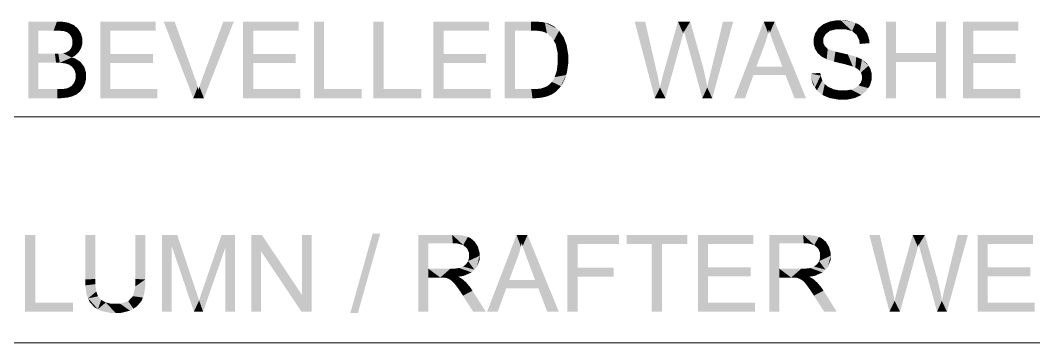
# Model space of a CAD drawing. Header units: millimetres. Extents: x 2 to 579, y 1 to 405.
# Drawn here: x 253.43 to 264.84, y 116.63 to 120.26 of the extents above; entities that cross this region are included whole.
import ezdxf

# ---------------------------------------------------------------- set-up
doc = ezdxf.new("R2010")
doc.units = ezdxf.units.MM
doc.linetypes.add('XKITLINE00', pattern=[0])
doc.layers.add('LinkedObject', color=7, linetype='Continuous', lineweight=0)

# ---------------------------------------------------------------- blocks, each defined once
blk = doc.blocks.new('*A4')
at = {"layer": 'LinkedObject'}
for points in [[(253.519, 120.245), (253.633, 119.78), (253.519, 119.381)], [(253.633, 119.882), (253.633, 119.78), (253.519, 120.245)], [(253.519, 120.245), (253.633, 120.143), (253.633, 119.882)], [(253.806, 120.143), (253.519, 120.245), (253.843, 120.245)], [(253.633, 120.143), (253.519, 120.245), (253.806, 120.143)], [(253.806, 120.143), (253.843, 120.245), (253.853, 120.143)], [(253.843, 120.245), (253.919, 120.137), (253.853, 120.143)], [(253.893, 120.245), (253.919, 120.137), (253.843, 120.245)], [(253.972, 120.231), (253.919, 120.137), (253.893, 120.245)], [(253.919, 120.137), (253.972, 120.231), (253.938, 120.131)], [(253.938, 120.131), (253.972, 120.231), (253.957, 120.125)], [(253.957, 120.125), (253.972, 120.231), (254.002, 120.218)], [(254.002, 120.218), (253.987, 120.102), (253.957, 120.125)], [(254.032, 120.205), (253.987, 120.102), (254.002, 120.218)], [(254.079, 120.165), (253.987, 120.102), (254.032, 120.205)], [(254.444, 119.878), (254.33, 119.381), (254.33, 120.245)], [(254.444, 119.878), (254.33, 120.245), (254.444, 120.143)], [(254.955, 120.143), (254.33, 120.245), (254.955, 120.245)], [(254.444, 120.143), (254.33, 120.245), (254.955, 120.143)], [(255.168, 120.245), (255.379, 119.381), (255.045, 120.245)], [(255.393, 119.617), (255.379, 119.381), (255.168, 120.245)], [(255.835, 120.245), (255.485, 119.617), (255.718, 120.245)], [(255.498, 119.381), (255.485, 119.617), (255.835, 120.245)], [(256.053, 119.878), (255.939, 119.381), (255.939, 120.245)], [(256.053, 119.878), (255.939, 120.245), (256.053, 120.143)], [(256.564, 120.143), (255.939, 120.245), (256.564, 120.245)], [(256.053, 120.143), (255.939, 120.245), (256.564, 120.143)], [(256.851, 120.245), (256.737, 119.381), (256.737, 120.245)], [(256.851, 119.483), (256.737, 119.381), (256.851, 120.245)], [(257.521, 120.245), (257.407, 119.381), (257.407, 120.245)], [(257.521, 119.483), (257.407, 119.381), (257.521, 120.245)], [(258.198, 119.878), (258.084, 119.381), (258.084, 120.245)], [(258.198, 119.878), (258.084, 120.245), (258.198, 120.143)], [(258.709, 120.143), (258.084, 120.245), (258.709, 120.245)], [(258.198, 120.143), (258.084, 120.245), (258.709, 120.143)], [(258.887, 120.245), (259.001, 120.143), (258.887, 119.381)], [(259.183, 120.143), (258.887, 120.245), (259.184, 120.245)], [(259.001, 120.143), (258.887, 120.245), (259.183, 120.143)], [(259.184, 120.245), (259.234, 120.143), (259.183, 120.143)], [(259.235, 120.245), (259.234, 120.143), (259.184, 120.245)], [(259.235, 120.245), (259.308, 120.134), (259.234, 120.143)], [(259.312, 120.238), (259.308, 120.134), (259.235, 120.245)], [(259.338, 120.232), (259.308, 120.134), (259.312, 120.238)], [(259.338, 120.232), (259.331, 120.125), (259.308, 120.134)], [(259.331, 120.125), (259.338, 120.232), (259.362, 120.113)], [(259.439, 120.193), (259.338, 120.232), (259.375, 120.224)], [(259.465, 120.17), (259.338, 120.232), (259.439, 120.193)], [(259.416, 120.064), (259.338, 120.232), (259.465, 120.17)], [(259.362, 120.113), (259.338, 120.232), (259.416, 120.064)], [(260.468, 120.245), (260.577, 119.381), (260.35, 120.245)], [(260.598, 119.678), (260.577, 119.381), (260.468, 120.245)], [(260.838, 120.245), (260.878, 120.039), (260.674, 119.661)], [(260.878, 120.039), (260.838, 120.245), (260.884, 120.06)], [(260.884, 120.06), (260.838, 120.245), (260.897, 120.11)], [(260.897, 120.11), (260.838, 120.245), (260.904, 120.14)], [(260.976, 120.245), (260.904, 120.14), (260.838, 120.245)], [(260.904, 120.14), (260.976, 120.245), (260.906, 120.131)], [(260.906, 120.131), (260.976, 120.245), (260.92, 120.08)], [(260.92, 120.08), (260.976, 120.245), (260.932, 120.039)], [(260.932, 120.039), (260.976, 120.245), (261.099, 119.807)], [(261.46, 120.245), (261.21, 119.689), (261.345, 120.245)], [(261.224, 119.381), (261.21, 119.689), (261.46, 120.245)], [(261.804, 120.245), (261.816, 119.989), (261.472, 119.381)], [(261.816, 119.989), (261.804, 120.245), (261.83, 120.03)], [(261.83, 120.03), (261.804, 120.245), (261.854, 120.112)], [(261.854, 120.112), (261.804, 120.245), (261.862, 120.154)], [(261.927, 120.245), (261.862, 120.154), (261.804, 120.245)], [(261.862, 120.154), (261.927, 120.245), (261.873, 120.119)], [(261.873, 120.119), (261.927, 120.245), (261.903, 120.029)], [(261.903, 120.029), (261.927, 120.245), (261.923, 119.974)], [(261.923, 119.974), (261.927, 120.245), (262.014, 119.736)], [(262.014, 119.736), (261.927, 120.245), (262.049, 119.642)], [(262.049, 119.642), (261.927, 120.245), (262.28, 119.381)], [(262.475, 120.215), (262.523, 120.12), (262.421, 120.172)], [(262.546, 120.139), (262.475, 120.215), (262.511, 120.23)], [(262.523, 120.12), (262.475, 120.215), (262.546, 120.139)], [(262.547, 120.245), (262.622, 120.158), (262.511, 120.23)], [(262.511, 120.23), (262.622, 120.158), (262.546, 120.139)], [(262.626, 120.259), (262.622, 120.158), (262.547, 120.245)], [(262.669, 120.259), (262.622, 120.158), (262.626, 120.259)], [(262.622, 120.158), (262.669, 120.259), (262.674, 120.158)], [(262.669, 120.259), (262.723, 120.158), (262.674, 120.158)], [(262.802, 120.244), (262.669, 120.259), (262.717, 120.259)], [(262.839, 120.228), (262.669, 120.259), (262.802, 120.244)], [(262.799, 120.137), (262.669, 120.259), (262.839, 120.228)], [(262.723, 120.158), (262.669, 120.259), (262.799, 120.137)], [(262.839, 120.228), (262.824, 120.116), (262.799, 120.137)], [(262.875, 120.213), (262.824, 120.116), (262.839, 120.228)], [(262.824, 120.116), (262.875, 120.213), (262.85, 120.095)], [(262.85, 120.095), (262.875, 120.213), (262.951, 120.137)], [(262.951, 120.137), (262.875, 120.213), (262.932, 120.167)], [(263.293, 119.889), (263.179, 119.381), (263.179, 120.245)], [(263.293, 119.889), (263.179, 120.245), (263.293, 120.245)], [(263.857, 120.245), (263.743, 119.889), (263.743, 120.245)], [(263.743, 119.788), (263.743, 119.889), (263.857, 120.245)], [(263.743, 119.788), (263.857, 120.245), (263.857, 119.381)], [(264.163, 119.878), (264.049, 119.381), (264.049, 120.245)], [(264.163, 119.878), (264.049, 120.245), (264.163, 120.143)], [(264.673, 120.143), (264.049, 120.245), (264.673, 120.245)], [(264.163, 120.143), (264.049, 120.245), (264.673, 120.143)], [(254.096, 120.138), (253.987, 120.102), (254.079, 120.165)], [(253.987, 120.102), (254.096, 120.138), (253.997, 120.086)], [(254.096, 120.138), (254.007, 120.069), (253.997, 120.086)], [(254.007, 120.069), (254.096, 120.138), (254.018, 120.032)], [(254.018, 120.032), (254.096, 120.138), (254.13, 120.024)], [(254.13, 120.053), (254.096, 120.138), (254.113, 120.11)], [(254.13, 120.024), (254.096, 120.138), (254.13, 120.053)], [(258.887, 119.381), (259.001, 120.143), (259.001, 119.483)], [(259.465, 120.17), (259.439, 120.027), (259.416, 120.064)], [(259.499, 120.141), (259.439, 120.027), (259.465, 120.17)], [(259.55, 120.068), (259.439, 120.027), (259.499, 120.141)], [(262.403, 120.143), (262.366, 120.021), (262.384, 120.115)], [(262.499, 120.101), (262.366, 120.021), (262.403, 120.143)], [(262.384, 120.115), (262.366, 120.021), (262.366, 120.054)], [(262.475, 120.055), (262.366, 120.021), (262.499, 120.101)], [(262.421, 120.172), (262.523, 120.12), (262.403, 120.143)], [(262.403, 120.143), (262.523, 120.12), (262.499, 120.101)], [(262.951, 120.137), (262.88, 120.033), (262.85, 120.095)], [(262.971, 120.107), (262.88, 120.033), (262.951, 120.137)], [(262.992, 120.039), (262.88, 120.033), (262.971, 120.107)], [(254.006, 119.95), (254.13, 120.024), (254.1, 119.919)], [(254.018, 119.987), (254.13, 120.024), (254.006, 119.95)], [(254.13, 120.024), (254.018, 120.01), (254.018, 120.032)], [(254.018, 120.01), (254.13, 120.024), (254.018, 119.987)], [(254.1, 119.919), (254.13, 120.024), (254.115, 119.944)], [(254.115, 119.944), (254.13, 120.024), (254.13, 119.996)], [(259.439, 120.027), (259.55, 120.068), (259.461, 119.991)], [(259.461, 119.991), (259.55, 120.068), (259.567, 120.023)], [(259.567, 120.023), (259.483, 119.887), (259.461, 119.991)], [(259.584, 119.978), (259.483, 119.887), (259.567, 120.023)], [(259.601, 119.875), (259.483, 119.887), (259.584, 119.978)], [(260.674, 119.661), (260.878, 120.039), (260.696, 119.381)], [(261.099, 119.807), (261.112, 119.381), (260.932, 120.039)], [(261.472, 119.381), (261.816, 119.989), (261.72, 119.736)], [(262.366, 120.021), (262.475, 120.055), (262.475, 120.028)], [(262.475, 120.005), (262.366, 120.021), (262.475, 120.028)], [(262.366, 120.021), (262.475, 120.005), (262.366, 119.991)], [(262.366, 119.991), (262.475, 120.005), (262.381, 119.937)], [(262.381, 119.937), (262.475, 120.005), (262.396, 119.913)], [(262.396, 119.913), (262.475, 120.005), (262.492, 119.967)], [(262.994, 120.001), (262.88, 120.033), (262.992, 120.039)], [(262.88, 120.033), (262.994, 120.001), (262.884, 119.992)], [(253.833, 119.78), (253.633, 119.882), (253.82, 119.882)], [(253.633, 119.78), (253.633, 119.882), (253.833, 119.78)], [(253.875, 119.78), (253.82, 119.882), (253.858, 119.882)], [(253.833, 119.78), (253.82, 119.882), (253.875, 119.78)], [(253.913, 119.887), (254.009, 119.84), (253.858, 119.882)], [(253.858, 119.882), (254.009, 119.84), (253.875, 119.78)], [(253.93, 119.892), (254.04, 119.855), (253.913, 119.887)], [(254.009, 119.84), (253.913, 119.887), (254.04, 119.855)], [(253.951, 119.898), (254.04, 119.855), (253.93, 119.892)], [(253.984, 119.92), (254.04, 119.855), (253.951, 119.898)], [(254.1, 119.919), (253.984, 119.92), (254.006, 119.95)], [(254.085, 119.895), (253.984, 119.92), (254.1, 119.919)], [(254.04, 119.855), (253.984, 119.92), (254.085, 119.895)], [(254.444, 119.776), (254.33, 119.381), (254.444, 119.878)], [(254.923, 119.776), (254.444, 119.878), (254.923, 119.878)], [(254.444, 119.776), (254.444, 119.878), (254.923, 119.776)], [(256.053, 119.776), (255.939, 119.381), (256.053, 119.878)], [(256.532, 119.776), (256.053, 119.878), (256.532, 119.878)], [(256.053, 119.776), (256.053, 119.878), (256.532, 119.776)], [(258.198, 119.776), (258.084, 119.381), (258.198, 119.878)], [(258.677, 119.776), (258.198, 119.878), (258.677, 119.878)], [(258.198, 119.776), (258.198, 119.878), (258.677, 119.776)], [(259.601, 119.817), (259.483, 119.887), (259.601, 119.875)], [(259.483, 119.887), (259.601, 119.817), (259.483, 119.819)], [(262.492, 119.967), (262.457, 119.849), (262.396, 119.913)], [(262.396, 119.913), (262.457, 119.849), (262.411, 119.889)], [(262.509, 119.952), (262.457, 119.849), (262.492, 119.967)], [(262.457, 119.849), (262.509, 119.952), (262.488, 119.833)], [(262.488, 119.833), (262.509, 119.952), (262.525, 119.937)], [(262.488, 119.833), (262.525, 119.937), (262.512, 119.82)], [(262.512, 119.82), (262.525, 119.937), (262.595, 119.793)], [(262.595, 119.793), (262.525, 119.937), (262.611, 119.906)], [(262.595, 119.793), (262.611, 119.906), (262.654, 119.779)], [(262.654, 119.779), (262.611, 119.906), (262.681, 119.89)], [(262.654, 119.779), (262.681, 119.89), (262.714, 119.765)], [(262.714, 119.765), (262.681, 119.89), (262.751, 119.874)], [(262.714, 119.765), (262.751, 119.874), (262.791, 119.743)], [(262.791, 119.743), (262.751, 119.874), (262.808, 119.737)], [(262.808, 119.737), (262.751, 119.874), (262.835, 119.726)], [(262.846, 119.847), (262.835, 119.726), (262.751, 119.874)], [(263.293, 119.788), (263.179, 119.381), (263.293, 119.889)], [(263.293, 119.889), (263.743, 119.788), (263.293, 119.788)], [(263.743, 119.889), (263.743, 119.788), (263.293, 119.889)], [(264.163, 119.776), (264.049, 119.381), (264.163, 119.878)], [(264.641, 119.776), (264.163, 119.878), (264.641, 119.878)], [(264.163, 119.776), (264.163, 119.878), (264.641, 119.776)], [(253.519, 119.381), (253.633, 119.78), (253.633, 119.483)], [(253.875, 119.78), (254.009, 119.84), (253.938, 119.773)], [(254.009, 119.84), (253.982, 119.758), (253.938, 119.773)], [(253.982, 119.758), (254.009, 119.84), (254.016, 119.733)], [(254.108, 119.79), (254.009, 119.84), (254.048, 119.829)], [(254.016, 119.733), (254.009, 119.84), (254.108, 119.79)], [(254.016, 119.733), (254.108, 119.79), (254.029, 119.715)], [(254.029, 119.715), (254.108, 119.79), (254.041, 119.697)], [(254.041, 119.697), (254.108, 119.79), (254.129, 119.762)], [(254.129, 119.762), (254.054, 119.655), (254.041, 119.697)], [(254.15, 119.734), (254.054, 119.655), (254.129, 119.762)], [(254.444, 119.483), (254.33, 119.381), (254.444, 119.776)], [(256.053, 119.483), (255.939, 119.381), (256.053, 119.776)], [(258.198, 119.483), (258.084, 119.381), (258.198, 119.776)], [(259.483, 119.77), (259.601, 119.768), (259.472, 119.687)], [(259.472, 119.687), (259.601, 119.768), (259.578, 119.643)], [(259.601, 119.817), (259.483, 119.77), (259.483, 119.819)], [(259.601, 119.768), (259.483, 119.77), (259.601, 119.817)], [(259.578, 119.643), (259.601, 119.768), (259.589, 119.681)], [(261.122, 119.726), (261.112, 119.381), (261.099, 119.807)], [(262.872, 119.835), (262.835, 119.726), (262.846, 119.847)], [(262.835, 119.726), (262.872, 119.835), (262.874, 119.701)], [(262.874, 119.701), (262.872, 119.835), (262.91, 119.818)], [(262.874, 119.701), (262.91, 119.818), (262.886, 119.686)], [(262.886, 119.686), (262.91, 119.818), (262.898, 119.671)], [(262.91, 119.818), (262.984, 119.747), (262.898, 119.671)], [(262.898, 119.671), (262.984, 119.747), (262.91, 119.635)], [(262.984, 119.747), (262.91, 119.818), (262.966, 119.774)], [(262.91, 119.635), (262.984, 119.747), (263.002, 119.72)], [(263.179, 119.381), (263.293, 119.788), (263.293, 119.381)], [(263.743, 119.788), (263.857, 119.381), (263.743, 119.381)], [(264.163, 119.483), (264.049, 119.381), (264.163, 119.776)], [(254.045, 119.574), (254.171, 119.631), (254.146, 119.518)], [(254.054, 119.61), (254.171, 119.631), (254.045, 119.574)], [(254.171, 119.669), (254.054, 119.655), (254.15, 119.734)], [(254.171, 119.631), (254.054, 119.655), (254.171, 119.669)], [(254.054, 119.655), (254.171, 119.631), (254.054, 119.631)], [(254.171, 119.631), (254.054, 119.61), (254.054, 119.631)], [(254.146, 119.518), (254.171, 119.631), (254.159, 119.544)], [(254.159, 119.544), (254.171, 119.631), (254.171, 119.601)], [(259.418, 119.564), (259.578, 119.643), (259.519, 119.517)], [(259.449, 119.618), (259.578, 119.643), (259.418, 119.564)], [(259.461, 119.653), (259.578, 119.643), (259.449, 119.618)], [(259.578, 119.643), (259.461, 119.653), (259.472, 119.687)], [(259.519, 119.517), (259.578, 119.643), (259.537, 119.542)], [(259.537, 119.542), (259.578, 119.643), (259.566, 119.605)], [(260.609, 119.633), (260.577, 119.381), (260.598, 119.678)], [(260.627, 119.545), (260.577, 119.381), (260.609, 119.633)], [(260.671, 119.65), (260.696, 119.381), (260.651, 119.571)], [(260.674, 119.661), (260.696, 119.381), (260.671, 119.65)], [(261.156, 119.573), (261.112, 119.381), (261.122, 119.726)], [(261.197, 119.636), (261.224, 119.381), (261.175, 119.542)], [(261.21, 119.689), (261.224, 119.381), (261.197, 119.636)], [(261.688, 119.642), (261.472, 119.381), (261.72, 119.736)], [(261.472, 119.381), (261.688, 119.642), (261.593, 119.381)], [(261.72, 119.736), (262.049, 119.642), (261.688, 119.642)], [(262.014, 119.736), (262.049, 119.642), (261.72, 119.736)], [(262.049, 119.642), (262.28, 119.381), (262.15, 119.381)], [(262.445, 119.635), (262.334, 119.658), (262.442, 119.667)], [(262.334, 119.658), (262.381, 119.503), (262.335, 119.615)], [(262.445, 119.635), (262.381, 119.503), (262.334, 119.658)], [(262.463, 119.582), (262.381, 119.503), (262.445, 119.635)], [(262.91, 119.635), (263.002, 119.72), (262.91, 119.615)], [(262.91, 119.615), (263.002, 119.72), (262.91, 119.595)], [(263.002, 119.72), (263.02, 119.624), (262.91, 119.595)], [(263.02, 119.624), (263.002, 119.72), (263.02, 119.659)], [(254.082, 119.438), (253.993, 119.51), (254.006, 119.518)], [(254.028, 119.543), (254.101, 119.452), (254.006, 119.518)], [(254.006, 119.518), (254.101, 119.452), (254.082, 119.438)], [(254.146, 119.518), (254.028, 119.543), (254.045, 119.574)], [(254.133, 119.492), (254.028, 119.543), (254.146, 119.518)], [(254.101, 119.452), (254.028, 119.543), (254.133, 119.492)], [(255.407, 119.579), (255.379, 119.381), (255.393, 119.617)], [(255.429, 119.508), (255.379, 119.381), (255.407, 119.579)], [(255.472, 119.581), (255.498, 119.381), (255.448, 119.511)], [(255.485, 119.617), (255.498, 119.381), (255.472, 119.581)], [(259.44, 119.439), (259.344, 119.506), (259.383, 119.529)], [(259.397, 119.543), (259.462, 119.453), (259.383, 119.529)], [(259.383, 119.529), (259.462, 119.453), (259.44, 119.439)], [(259.519, 119.517), (259.397, 119.543), (259.418, 119.564)], [(259.501, 119.492), (259.397, 119.543), (259.519, 119.517)], [(259.462, 119.453), (259.397, 119.543), (259.501, 119.492)], [(260.635, 119.501), (260.577, 119.381), (260.627, 119.545)], [(260.651, 119.571), (260.696, 119.381), (260.635, 119.501)], [(261.167, 119.501), (261.112, 119.381), (261.156, 119.573)], [(261.175, 119.542), (261.224, 119.381), (261.167, 119.501)], [(262.335, 119.615), (262.381, 119.503), (262.358, 119.537)], [(262.381, 119.503), (262.463, 119.582), (262.403, 119.468)], [(262.403, 119.468), (262.463, 119.582), (262.465, 119.417)], [(262.477, 119.561), (262.465, 119.417), (262.463, 119.582)], [(262.491, 119.54), (262.465, 119.417), (262.477, 119.561)], [(262.491, 119.54), (262.505, 119.4), (262.465, 119.417)], [(262.534, 119.506), (262.505, 119.4), (262.491, 119.54)], [(262.873, 119.524), (262.98, 119.495), (262.836, 119.497)], [(262.885, 119.541), (263, 119.525), (262.873, 119.524)], [(262.98, 119.495), (262.873, 119.524), (263, 119.525)], [(262.898, 119.558), (263, 119.525), (262.885, 119.541)], [(262.898, 119.558), (263.02, 119.624), (263, 119.525)], [(262.91, 119.595), (263.02, 119.624), (262.898, 119.558)], [(263, 119.525), (263.02, 119.624), (263.02, 119.59)], [(253.633, 119.483), (253.848, 119.381), (253.519, 119.381)], [(253.849, 119.483), (253.848, 119.381), (253.633, 119.483)], [(253.849, 119.483), (253.89, 119.381), (253.848, 119.381)], [(253.877, 119.483), (253.89, 119.381), (253.849, 119.483)], [(253.916, 119.485), (253.959, 119.388), (253.877, 119.483)], [(253.877, 119.483), (253.959, 119.388), (253.89, 119.381)], [(253.927, 119.487), (253.959, 119.388), (253.916, 119.485)], [(253.988, 119.395), (253.927, 119.487), (253.947, 119.49)], [(253.959, 119.388), (253.927, 119.487), (253.988, 119.395)], [(253.98, 119.502), (254.082, 119.438), (253.947, 119.49)], [(253.947, 119.49), (254.082, 119.438), (253.988, 119.395)], [(253.993, 119.51), (254.082, 119.438), (253.98, 119.502)], [(253.988, 119.395), (254.082, 119.438), (254.016, 119.402)], [(254.016, 119.402), (254.082, 119.438), (254.064, 119.424)], [(254.33, 119.381), (254.444, 119.483), (254.975, 119.381)], [(254.975, 119.381), (254.444, 119.483), (254.975, 119.483)], [(255.438, 119.475), (255.379, 119.381), (255.429, 119.508)], [(255.379, 119.381), (255.438, 119.475), (255.498, 119.381)], [(255.448, 119.511), (255.498, 119.381), (255.438, 119.475)], [(255.939, 119.381), (256.053, 119.483), (256.584, 119.381)], [(256.584, 119.381), (256.053, 119.483), (256.584, 119.483)], [(256.737, 119.381), (256.851, 119.483), (257.276, 119.381)], [(257.276, 119.381), (256.851, 119.483), (257.276, 119.483)], [(257.407, 119.381), (257.521, 119.483), (257.946, 119.381)], [(257.946, 119.381), (257.521, 119.483), (257.946, 119.483)], [(258.084, 119.381), (258.198, 119.483), (258.729, 119.381)], [(258.729, 119.381), (258.198, 119.483), (258.729, 119.483)], [(259.001, 119.483), (259.199, 119.381), (258.887, 119.381)], [(259.186, 119.483), (259.199, 119.381), (259.001, 119.483)], [(259.186, 119.483), (259.238, 119.381), (259.199, 119.381)], [(259.228, 119.483), (259.238, 119.381), (259.186, 119.483)], [(259.337, 119.395), (259.228, 119.483), (259.295, 119.49)], [(259.307, 119.388), (259.228, 119.483), (259.337, 119.395)], [(259.238, 119.381), (259.228, 119.483), (259.307, 119.388)], [(259.32, 119.498), (259.337, 119.395), (259.295, 119.49)], [(259.344, 119.506), (259.337, 119.395), (259.32, 119.498)], [(259.337, 119.395), (259.344, 119.506), (259.367, 119.403)], [(259.419, 119.424), (259.344, 119.506), (259.44, 119.439)], [(259.367, 119.403), (259.344, 119.506), (259.419, 119.424)], [(260.635, 119.501), (260.696, 119.381), (260.577, 119.381)], [(261.167, 119.501), (261.224, 119.381), (261.112, 119.381)], [(262.505, 119.4), (262.534, 119.506), (262.544, 119.383)], [(262.564, 119.494), (262.544, 119.383), (262.534, 119.506)], [(262.593, 119.481), (262.544, 119.383), (262.564, 119.494)], [(262.593, 119.481), (262.642, 119.366), (262.544, 119.383)], [(262.659, 119.468), (262.642, 119.366), (262.593, 119.481)], [(262.659, 119.468), (262.701, 119.366), (262.642, 119.366)], [(262.696, 119.468), (262.701, 119.366), (262.659, 119.468)], [(262.696, 119.468), (262.747, 119.366), (262.701, 119.366)], [(262.729, 119.468), (262.747, 119.366), (262.696, 119.468)], [(262.786, 119.478), (262.867, 119.4), (262.729, 119.468)], [(262.729, 119.468), (262.867, 119.4), (262.747, 119.366)], [(262.811, 119.487), (262.96, 119.464), (262.786, 119.478)], [(262.904, 119.417), (262.786, 119.478), (262.96, 119.464)], [(262.867, 119.4), (262.786, 119.478), (262.904, 119.417)], [(262.836, 119.497), (262.96, 119.464), (262.811, 119.487)], [(262.836, 119.497), (262.98, 119.495), (262.96, 119.464)], [(264.049, 119.381), (264.163, 119.483), (264.693, 119.381)], [(264.693, 119.381), (264.163, 119.483), (264.693, 119.483)], [(262.747, 119.366), (262.867, 119.4), (262.83, 119.383)], [(253.598, 117.84), (253.484, 116.976), (253.484, 117.84)], [(253.598, 117.078), (253.484, 116.976), (253.598, 117.84)], [(254.275, 117.84), (254.161, 117.341), (254.161, 117.84)], [(254.275, 117.342), (254.161, 117.341), (254.275, 117.84)], [(254.84, 117.84), (254.726, 117.342), (254.726, 117.84)], [(254.84, 117.341), (254.726, 117.342), (254.84, 117.84)], [(255.027, 117.84), (255.136, 117.712), (255.027, 116.976)], [(255.136, 117.712), (255.027, 117.84), (255.198, 117.84)], [(255.136, 117.712), (255.198, 117.84), (255.386, 116.976)], [(255.386, 116.976), (255.198, 117.84), (255.402, 117.229)], [(255.697, 117.84), (255.74, 117.699), (255.49, 117.24)], [(255.85, 117.84), (255.74, 117.699), (255.697, 117.84)], [(255.74, 116.976), (255.85, 117.84), (255.85, 116.976)], [(255.74, 117.699), (255.85, 117.84), (255.74, 116.976)], [(256.033, 117.84), (256.143, 117.655), (256.033, 116.976)], [(256.143, 117.655), (256.033, 117.84), (256.151, 117.84)], [(256.143, 117.655), (256.151, 117.84), (256.596, 116.976)], [(256.596, 116.976), (256.151, 117.84), (256.604, 117.162)], [(256.713, 117.84), (256.604, 117.162), (256.604, 117.84)], [(256.713, 116.976), (256.604, 117.162), (256.713, 117.84)], [(257.484, 117.854), (257.148, 116.962), (257.398, 117.854)], [(257.233, 116.962), (257.148, 116.962), (257.484, 117.854)], [(258.027, 117.459), (257.913, 116.976), (257.913, 117.84)], [(257.913, 117.84), (258.027, 117.745), (258.027, 117.459)], [(258.3, 117.745), (257.913, 117.84), (258.296, 117.84)], [(258.027, 117.745), (257.913, 117.84), (258.3, 117.745)], [(258.296, 117.84), (258.348, 117.745), (258.3, 117.745)], [(258.441, 117.829), (258.296, 117.84), (258.353, 117.84)], [(258.471, 117.817), (258.296, 117.84), (258.441, 117.829)], [(258.419, 117.726), (258.296, 117.84), (258.471, 117.817)], [(258.348, 117.745), (258.296, 117.84), (258.419, 117.726)], [(258.471, 117.817), (258.441, 117.706), (258.419, 117.726)], [(258.501, 117.805), (258.441, 117.706), (258.471, 117.817)], [(258.441, 117.706), (258.501, 117.805), (258.463, 117.686)], [(258.463, 117.686), (258.501, 117.805), (258.567, 117.735)], [(258.567, 117.735), (258.501, 117.805), (258.549, 117.764)], [(259.02, 117.84), (259.031, 117.584), (258.688, 116.976)], [(259.031, 117.584), (259.02, 117.84), (259.046, 117.625)], [(259.046, 117.625), (259.02, 117.84), (259.069, 117.708)], [(259.069, 117.708), (259.02, 117.84), (259.078, 117.75)], [(259.143, 117.84), (259.078, 117.75), (259.02, 117.84)], [(259.078, 117.75), (259.143, 117.84), (259.088, 117.714)], [(259.088, 117.714), (259.143, 117.84), (259.119, 117.624)], [(259.119, 117.624), (259.143, 117.84), (259.139, 117.57)], [(259.139, 117.57), (259.143, 117.84), (259.229, 117.331)], [(259.229, 117.331), (259.143, 117.84), (259.265, 117.238)], [(259.265, 117.238), (259.143, 117.84), (259.495, 116.976)], [(259.707, 117.471), (259.593, 116.976), (259.593, 117.84)], [(259.707, 117.471), (259.593, 117.84), (259.707, 117.738)], [(260.175, 117.738), (259.593, 117.84), (260.175, 117.84)], [(259.707, 117.738), (259.593, 117.84), (260.175, 117.738)], [(260.259, 117.84), (260.543, 117.738), (260.259, 117.738)], [(260.657, 117.738), (260.543, 117.738), (260.259, 117.84)], [(260.657, 117.738), (260.259, 117.84), (260.943, 117.84)], [(260.657, 117.738), (260.943, 117.84), (260.943, 117.738)], [(261.177, 117.474), (261.063, 116.976), (261.063, 117.84)], [(261.177, 117.474), (261.063, 117.84), (261.177, 117.738)], [(261.687, 117.738), (261.063, 117.84), (261.687, 117.84)], [(261.177, 117.738), (261.063, 117.84), (261.687, 117.738)], [(261.981, 117.459), (261.867, 116.976), (261.867, 117.84)], [(261.867, 117.84), (261.981, 117.745), (261.981, 117.459)], [(262.254, 117.745), (261.867, 117.84), (262.249, 117.84)], [(261.981, 117.745), (261.867, 117.84), (262.254, 117.745)], [(262.249, 117.84), (262.302, 117.745), (262.254, 117.745)], [(262.395, 117.829), (262.249, 117.84), (262.307, 117.84)], [(262.425, 117.817), (262.249, 117.84), (262.395, 117.829)], [(262.372, 117.726), (262.249, 117.84), (262.425, 117.817)], [(262.302, 117.745), (262.249, 117.84), (262.372, 117.726)], [(262.425, 117.817), (262.395, 117.706), (262.372, 117.726)], [(262.455, 117.805), (262.395, 117.706), (262.425, 117.817)], [(262.395, 117.706), (262.455, 117.805), (262.417, 117.686)], [(262.417, 117.686), (262.455, 117.805), (262.521, 117.735)], [(262.521, 117.735), (262.455, 117.805), (262.503, 117.764)], [(263.111, 117.84), (263.22, 116.976), (262.993, 117.84)], [(263.241, 117.274), (263.22, 116.976), (263.111, 117.84)], [(263.481, 117.84), (263.521, 117.634), (263.317, 117.257)], [(263.521, 117.634), (263.481, 117.84), (263.527, 117.655)], [(263.527, 117.655), (263.481, 117.84), (263.54, 117.706)], [(263.54, 117.706), (263.481, 117.84), (263.547, 117.736)], [(263.619, 117.84), (263.547, 117.736), (263.481, 117.84)], [(263.547, 117.736), (263.619, 117.84), (263.549, 117.726)], [(263.549, 117.726), (263.619, 117.84), (263.563, 117.676)], [(263.563, 117.676), (263.619, 117.84), (263.575, 117.634)], [(263.575, 117.634), (263.619, 117.84), (263.742, 117.403)], [(264.103, 117.84), (263.853, 117.285), (263.988, 117.84)], [(263.867, 116.976), (263.853, 117.285), (264.103, 117.84)], [(264.326, 117.474), (264.212, 116.976), (264.212, 117.84)], [(264.326, 117.474), (264.212, 117.84), (264.326, 117.738)], [(264.837, 117.738), (264.212, 117.84), (264.837, 117.84)], [(264.326, 117.738), (264.212, 117.84), (264.837, 117.738)], [(255.027, 116.976), (255.136, 117.712), (255.136, 116.976)], [(255.49, 117.24), (255.74, 117.699), (255.489, 116.976)], [(258.567, 117.735), (258.485, 117.636), (258.463, 117.686)], [(258.585, 117.705), (258.485, 117.636), (258.567, 117.735)], [(258.603, 117.64), (258.485, 117.636), (258.585, 117.705)], [(260.543, 116.976), (260.657, 117.738), (260.657, 116.976)], [(260.543, 117.738), (260.657, 117.738), (260.543, 116.976)], [(262.521, 117.735), (262.439, 117.636), (262.417, 117.686)], [(262.539, 117.705), (262.439, 117.636), (262.521, 117.735)], [(262.557, 117.64), (262.439, 117.636), (262.539, 117.705)], [(256.033, 116.976), (256.143, 117.655), (256.143, 116.976)], [(258.474, 117.545), (258.603, 117.605), (258.543, 117.45)], [(258.485, 117.584), (258.603, 117.605), (258.474, 117.545)], [(258.603, 117.605), (258.485, 117.636), (258.603, 117.64)], [(258.485, 117.636), (258.603, 117.605), (258.485, 117.605)], [(258.603, 117.605), (258.485, 117.584), (258.485, 117.605)], [(258.543, 117.45), (258.603, 117.605), (258.573, 117.481)], [(258.573, 117.481), (258.603, 117.605), (258.603, 117.559)], [(258.688, 116.976), (259.031, 117.584), (258.936, 117.331)], [(262.428, 117.545), (262.557, 117.605), (262.497, 117.45)], [(262.439, 117.584), (262.557, 117.605), (262.428, 117.545)], [(262.557, 117.605), (262.439, 117.636), (262.557, 117.64)], [(262.439, 117.636), (262.557, 117.605), (262.439, 117.605)], [(262.557, 117.605), (262.439, 117.584), (262.439, 117.605)], [(262.497, 117.45), (262.557, 117.605), (262.527, 117.481)], [(262.527, 117.481), (262.557, 117.605), (262.557, 117.559)], [(263.317, 117.257), (263.521, 117.634), (263.339, 116.976)], [(263.742, 117.403), (263.756, 116.976), (263.575, 117.634)], [(258.373, 117.467), (258.36, 117.369), (258.312, 117.459)], [(258.36, 117.369), (258.373, 117.467), (258.422, 117.378)], [(258.395, 117.475), (258.543, 117.45), (258.373, 117.467)], [(258.514, 117.418), (258.373, 117.467), (258.543, 117.45)], [(258.422, 117.378), (258.373, 117.467), (258.514, 117.418)], [(258.417, 117.484), (258.543, 117.45), (258.395, 117.475)], [(258.543, 117.45), (258.417, 117.484), (258.451, 117.51)], [(258.462, 117.527), (258.543, 117.45), (258.451, 117.51)], [(258.474, 117.545), (258.543, 117.45), (258.462, 117.527)], [(259.707, 117.369), (259.593, 116.976), (259.707, 117.471)], [(260.112, 117.369), (259.707, 117.471), (260.112, 117.471)], [(259.707, 117.369), (259.707, 117.471), (260.112, 117.369)], [(261.177, 117.372), (261.063, 116.976), (261.177, 117.474)], [(261.655, 117.372), (261.177, 117.474), (261.655, 117.474)], [(261.177, 117.372), (261.177, 117.474), (261.655, 117.372)], [(262.327, 117.467), (262.314, 117.369), (262.266, 117.459)], [(262.314, 117.369), (262.327, 117.467), (262.376, 117.378)], [(262.349, 117.475), (262.497, 117.45), (262.327, 117.467)], [(262.467, 117.418), (262.327, 117.467), (262.497, 117.45)], [(262.376, 117.378), (262.327, 117.467), (262.467, 117.418)], [(262.371, 117.484), (262.497, 117.45), (262.349, 117.475)], [(262.497, 117.45), (262.371, 117.484), (262.405, 117.51)], [(262.416, 117.527), (262.497, 117.45), (262.405, 117.51)], [(262.428, 117.545), (262.497, 117.45), (262.416, 117.527)], [(264.326, 117.372), (264.212, 116.976), (264.326, 117.474)], [(264.805, 117.372), (264.326, 117.474), (264.805, 117.474)], [(264.326, 117.372), (264.326, 117.474), (264.805, 117.372)], [(258.027, 117.459), (258.027, 117.36), (257.913, 116.976)], [(257.913, 116.976), (258.027, 117.36), (258.027, 116.976)], [(258.16, 117.36), (258.027, 117.459), (258.273, 117.459)], [(258.027, 117.36), (258.027, 117.459), (258.16, 117.36)], [(258.16, 117.36), (258.273, 117.459), (258.182, 117.36)], [(258.182, 117.36), (258.273, 117.459), (258.214, 117.358)], [(258.214, 117.358), (258.273, 117.459), (258.223, 117.356)], [(258.223, 117.356), (258.273, 117.459), (258.237, 117.353)], [(258.237, 117.353), (258.273, 117.459), (258.263, 117.341)], [(258.263, 117.341), (258.273, 117.459), (258.312, 117.459)], [(258.263, 117.341), (258.312, 117.459), (258.275, 117.333)], [(258.312, 117.459), (258.36, 117.369), (258.275, 117.333)], [(258.275, 117.333), (258.36, 117.369), (258.288, 117.325)], [(258.36, 117.369), (258.317, 117.296), (258.288, 117.325)], [(258.383, 117.359), (258.317, 117.296), (258.36, 117.369)], [(258.317, 117.296), (258.383, 117.359), (258.333, 117.275)], [(258.333, 117.275), (258.383, 117.359), (258.35, 117.254)], [(258.35, 117.254), (258.383, 117.359), (258.429, 117.326)], [(258.429, 117.326), (258.383, 117.359), (258.417, 117.337)], [(259.593, 116.976), (259.707, 117.369), (259.707, 116.976)], [(261.177, 117.078), (261.063, 116.976), (261.177, 117.372)], [(261.981, 117.459), (261.981, 117.36), (261.867, 116.976)], [(261.867, 116.976), (261.981, 117.36), (261.981, 116.976)], [(262.113, 117.36), (261.981, 117.459), (262.226, 117.459)], [(261.981, 117.36), (261.981, 117.459), (262.113, 117.36)], [(262.113, 117.36), (262.226, 117.459), (262.136, 117.36)], [(262.136, 117.36), (262.226, 117.459), (262.167, 117.358)], [(262.167, 117.358), (262.226, 117.459), (262.177, 117.356)], [(262.177, 117.356), (262.226, 117.459), (262.19, 117.353)], [(262.19, 117.353), (262.226, 117.459), (262.216, 117.341)], [(262.216, 117.341), (262.226, 117.459), (262.266, 117.459)], [(262.216, 117.341), (262.266, 117.459), (262.229, 117.333)], [(262.266, 117.459), (262.314, 117.369), (262.229, 117.333)], [(262.229, 117.333), (262.314, 117.369), (262.242, 117.325)], [(262.314, 117.369), (262.271, 117.296), (262.242, 117.325)], [(262.336, 117.359), (262.271, 117.296), (262.314, 117.369)], [(262.271, 117.296), (262.336, 117.359), (262.287, 117.275)], [(262.287, 117.275), (262.336, 117.359), (262.303, 117.254)], [(262.303, 117.254), (262.336, 117.359), (262.382, 117.326)], [(262.382, 117.326), (262.336, 117.359), (262.371, 117.337)], [(263.765, 117.321), (263.756, 116.976), (263.742, 117.403)], [(264.326, 117.078), (264.212, 116.976), (264.326, 117.372)], [(254.275, 117.342), (254.161, 117.272), (254.161, 117.341)], [(254.275, 117.285), (254.161, 117.272), (254.275, 117.342)], [(254.275, 117.285), (254.194, 117.125), (254.161, 117.272)], [(254.161, 117.272), (254.194, 117.125), (254.178, 117.164)], [(254.286, 117.202), (254.194, 117.125), (254.275, 117.285)], [(254.699, 117.15), (254.84, 117.341), (254.811, 117.134)], [(254.726, 117.26), (254.84, 117.341), (254.699, 117.15)], [(254.84, 117.341), (254.726, 117.26), (254.726, 117.342)], [(254.811, 117.134), (254.84, 117.341), (254.825, 117.173)], [(254.825, 117.173), (254.84, 117.341), (254.84, 117.276)], [(255.49, 117.24), (255.489, 116.976), (255.474, 117.194)], [(258.429, 117.326), (258.391, 117.195), (258.35, 117.254)], [(258.454, 117.303), (258.391, 117.195), (258.429, 117.326)], [(258.501, 117.246), (258.391, 117.195), (258.454, 117.303)], [(258.391, 117.195), (258.501, 117.246), (258.416, 117.156)], [(258.416, 117.156), (258.501, 117.246), (258.523, 117.211)], [(258.903, 117.238), (258.688, 116.976), (258.936, 117.331)], [(258.688, 116.976), (258.903, 117.238), (258.808, 116.976)], [(258.936, 117.331), (259.265, 117.238), (258.903, 117.238)], [(259.229, 117.331), (259.265, 117.238), (258.936, 117.331)], [(259.265, 117.238), (259.495, 116.976), (259.365, 116.976)], [(262.382, 117.326), (262.344, 117.195), (262.303, 117.254)], [(262.407, 117.303), (262.344, 117.195), (262.382, 117.326)], [(262.455, 117.246), (262.344, 117.195), (262.407, 117.303)], [(262.344, 117.195), (262.455, 117.246), (262.369, 117.156)], [(262.369, 117.156), (262.455, 117.246), (262.477, 117.211)], [(263.252, 117.229), (263.22, 116.976), (263.241, 117.274)], [(263.314, 117.246), (263.339, 116.976), (263.294, 117.166)], [(263.317, 117.257), (263.339, 116.976), (263.314, 117.246)], [(263.799, 117.169), (263.756, 116.976), (263.765, 117.321)], [(263.853, 117.285), (263.867, 116.976), (263.84, 117.232)], [(254.194, 117.125), (254.286, 117.202), (254.296, 117.176)], [(254.306, 117.149), (254.194, 117.125), (254.296, 117.176)], [(254.306, 117.149), (254.304, 117.003), (254.194, 117.125)], [(254.194, 117.125), (254.304, 117.003), (254.21, 117.085)], [(254.342, 117.108), (254.304, 117.003), (254.306, 117.149)], [(254.672, 117.122), (254.743, 117.034), (254.646, 117.093)], [(254.811, 117.134), (254.672, 117.122), (254.699, 117.15)], [(254.796, 117.096), (254.672, 117.122), (254.811, 117.134)], [(254.743, 117.034), (254.672, 117.122), (254.796, 117.096)], [(255.417, 117.186), (255.386, 116.976), (255.402, 117.229)], [(255.437, 117.122), (255.386, 116.976), (255.417, 117.186)], [(255.444, 117.101), (255.386, 116.976), (255.437, 117.122)], [(255.451, 117.125), (255.489, 116.976), (255.444, 117.101)], [(255.474, 117.194), (255.489, 116.976), (255.451, 117.125)], [(256.604, 117.162), (256.713, 116.976), (256.596, 116.976)], [(258.416, 117.156), (258.523, 117.211), (258.53, 116.976)], [(258.53, 116.976), (258.523, 117.211), (258.673, 116.976)], [(262.369, 117.156), (262.477, 117.211), (262.484, 116.976)], [(262.484, 116.976), (262.477, 117.211), (262.626, 116.976)], [(263.27, 117.141), (263.22, 116.976), (263.252, 117.229)], [(263.278, 117.097), (263.22, 116.976), (263.27, 117.141)], [(263.294, 117.166), (263.339, 116.976), (263.278, 117.097)], [(263.81, 117.097), (263.756, 116.976), (263.799, 117.169)], [(263.818, 117.138), (263.867, 116.976), (263.81, 117.097)], [(263.84, 117.232), (263.867, 116.976), (263.818, 117.138)], [(253.484, 116.976), (253.598, 117.078), (254.023, 116.976)], [(254.023, 116.976), (253.598, 117.078), (254.023, 117.078)], [(254.21, 117.085), (254.304, 117.003), (254.266, 117.024)], [(254.304, 117.003), (254.342, 117.108), (254.368, 117.093)], [(254.393, 117.079), (254.304, 117.003), (254.368, 117.093)], [(254.393, 117.079), (254.503, 116.962), (254.304, 117.003)], [(254.456, 117.064), (254.503, 116.962), (254.393, 117.079)], [(254.503, 116.962), (254.456, 117.064), (254.493, 117.064)], [(254.556, 117.064), (254.503, 116.962), (254.493, 117.064)], [(254.503, 116.962), (254.556, 117.064), (254.565, 116.962)], [(254.704, 117.01), (254.556, 117.064), (254.646, 117.093)], [(254.666, 116.986), (254.556, 117.064), (254.704, 117.01)], [(254.565, 116.962), (254.556, 117.064), (254.666, 116.986)], [(254.646, 117.093), (254.743, 117.034), (254.704, 117.01)], [(255.386, 116.976), (255.444, 117.101), (255.489, 116.976)], [(261.063, 116.976), (261.177, 117.078), (261.707, 116.976)], [(261.707, 116.976), (261.177, 117.078), (261.707, 117.078)], [(263.278, 117.097), (263.339, 116.976), (263.22, 116.976)], [(263.81, 117.097), (263.867, 116.976), (263.756, 116.976)], [(264.212, 116.976), (264.326, 117.078), (264.856, 116.976)], [(264.856, 116.976), (264.326, 117.078), (264.856, 117.078)], [(254.304, 117.003), (254.503, 116.962), (254.343, 116.983)], [(254.343, 116.983), (254.503, 116.962), (254.442, 116.962)]]:
    blk.add_hatch(color=7, dxfattribs=at).paths.add_polyline_path(points, flags=17)
at = {"layer": 'LinkedObject', "color": 6, "linetype": 'XKITLINE00', "lineweight": 0}
for p, q in [((253.305, 119.17), (265.802, 119.17)), ((251.7, 116.625), (266.214, 116.625))]:
    blk.add_line(p, q, dxfattribs=at)

msp = doc.modelspace()

# ---------------------------------------------------------------- block references
at = {"lineweight": 0}
msp.add_blockref('*A4', (0, 0), dxfattribs=at)

doc.saveas('drawing.dxf')
